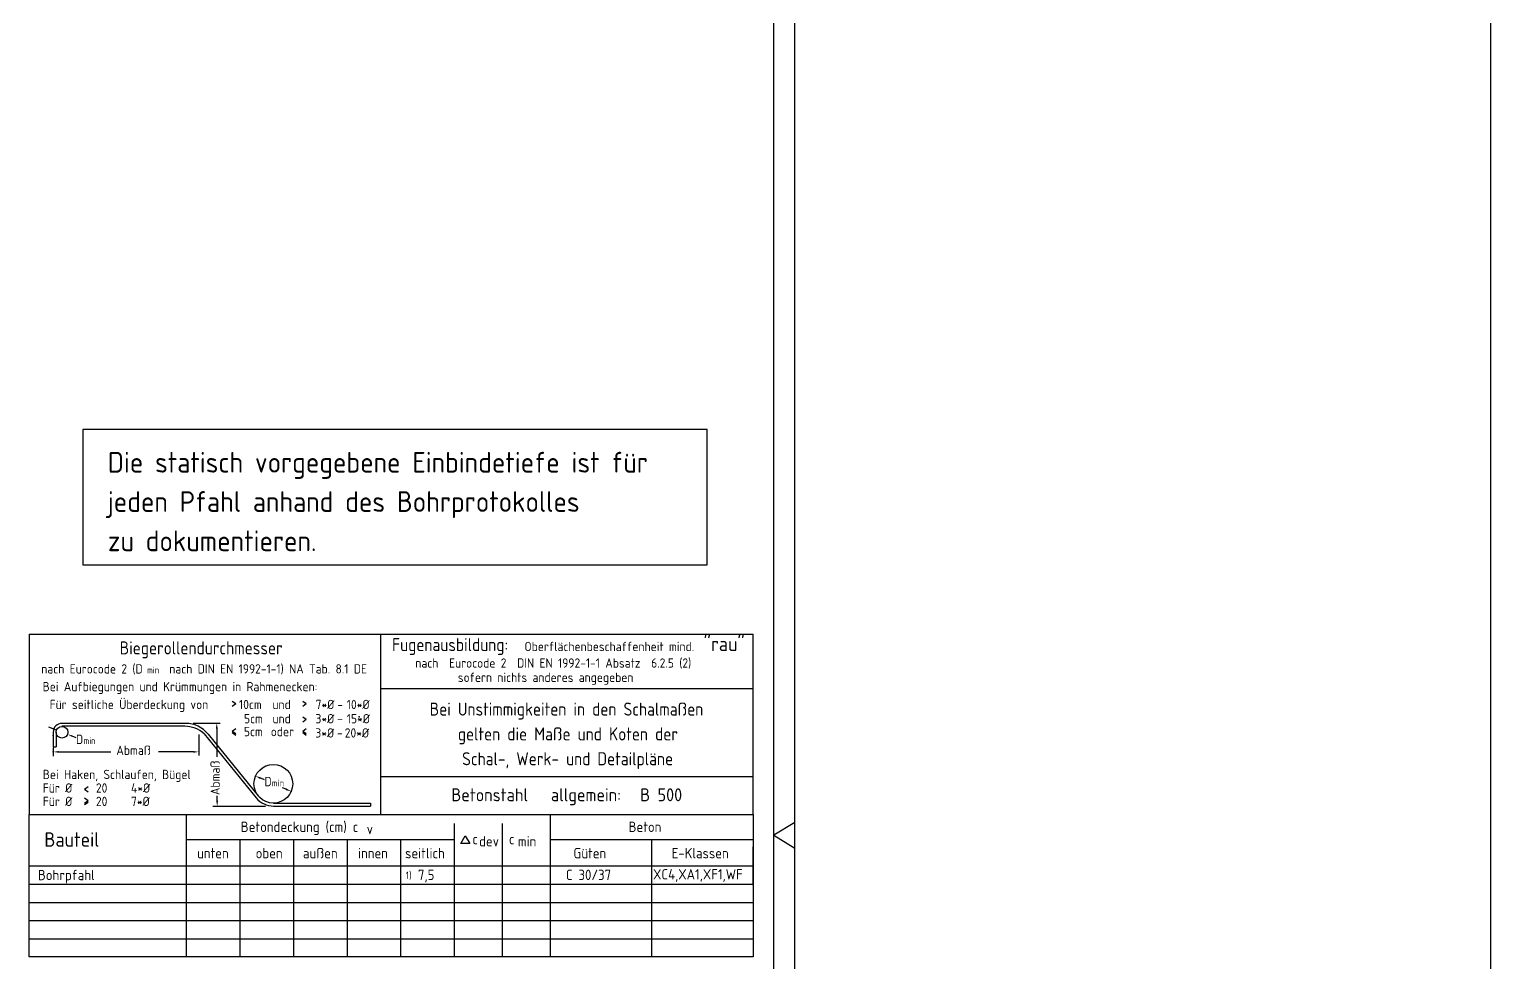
# Model space of a CAD drawing. Extents: x 21 to 40.3, y -0.2 to 20.9.
# Drawn here: x 31.18 to 40.01, y 9.57 to 15.22 of the extents above; entities that cross this region are included whole.
import ezdxf
from ezdxf.enums import TextEntityAlignment as Align

# ---------------------------------------------------------------- set-up
doc = ezdxf.new("R2010")
doc.units = 0
doc.header["$LTSCALE"] = 0.25
doc.linetypes.add('AUSGEZOGEN', pattern=[1000.01, 1000, 0.01])
for name, color, linetype in [('RAHMEN', 7, 'Continuous'), ('RND', 7, 'Continuous'), ('TEXT', 7, 'Continuous')]:
    doc.layers.add(name, color=color, linetype=linetype)
doc.styles.add('txt', font='isocp.shx')

# ---------------------------------------------------------------- blocks, each defined once
blk = doc.blocks.new('DINA1')
at = {"layer": 'RAHMEN'}
blk.add_line((84.1, 59.4), (0, 59.4), dxfattribs=at)
at = {"layer": 'RAHMEN', "color": 7, "linetype": 'Continuous'}
for p, q in [((41.74, 59.4), (42.05, 58.9)), ((42.05, 58.9), (42.36, 59.4))]:
    blk.add_line(p, q, dxfattribs=at)
at = {"layer": 'RAHMEN', "color": 5}
blk.add_line((83.6, 58.9), (2, 58.9), dxfattribs=at)

msp = doc.modelspace()

# ---------------------------------------------------------------- linework, layer by layer
at = {"layer": 'RAHMEN', "color": 5, "linetype": 'Continuous'}
for p, q in [((31.1766, 11.5593), (35.5516, 11.5593)), ((31.1766, 11.5593), (31.1766, 10.4697)), ((33.3012, 10.4697), (33.3012, 11.5593)), ((35.5516, 10.4697), (35.5516, 11.5593)), ((35.5516, 10.043), (35.5516, 10.2741))]:
    msp.add_line(p, q, dxfattribs=at)
at = {"layer": 'RAHMEN', "color": 7, "linetype": 'AUSGEZOGEN'}
for p, q in [((33.3012, 11.2305), (35.5516, 11.2305)), ((32.4257, 11.1379), (32.4038, 11.1532)), ((32.4257, 11.1379), (32.4038, 11.1226)), ((32.8506, 11.1379), (32.8288, 11.1532)), ((32.8506, 11.1379), (32.8288, 11.1226)), ((32.8509, 11.043), (32.829, 11.0583)), ((32.8509, 11.043), (32.829, 11.0278)), ((32.4038, 10.974), (32.4257, 10.9893)), ((32.4038, 10.974), (32.4257, 10.9587)), ((32.4038, 10.9643), (32.4257, 10.949)), ((32.8288, 10.974), (32.8506, 10.9893)), ((32.8288, 10.974), (32.8506, 10.9587)), ((32.8288, 10.9643), (32.8506, 10.949)), ((33.3012, 10.6986), (35.5516, 10.6986)), ((31.5113, 10.6226), (31.5332, 10.6379)), ((31.5113, 10.6226), (31.5332, 10.6073)), ((31.5332, 10.5522), (31.5113, 10.5675)), ((31.5332, 10.5522), (31.5113, 10.5369)), ((31.5332, 10.5425), (31.5113, 10.5272)), ((31.1766, 10.1585), (35.5516, 10.1585)), ((31.1766, 10.0485), (35.5516, 10.0485)), ((31.1766, 9.9385), (35.5516, 9.9385)), ((31.1766, 9.8285), (35.5516, 9.8285)), ((31.1766, 9.7185), (35.5516, 9.7185))]:
    msp.add_line(p, q, dxfattribs=at)
at = {"layer": 'RAHMEN', "color": 7, "linetype": 'Continuous'}
for p, q in [((31.3415, 10.9799), (31.2948, 10.9979)), ((31.3213, 10.967), (31.3213, 10.8785)), ((31.339, 10.967), (31.339, 10.8785)), ((32.1223, 11.0202), (31.3745, 11.0202)), ((32.1159, 11.0025), (31.3745, 11.0025)), ((32.1679, 11.0219), (32.3311, 11.0219)), ((32.2013, 10.9522), (32.2013, 10.8255)), ((32.2335, 10.9578), (32.5485, 10.5702)), ((32.2577, 10.9557), (32.5608, 10.5827)), ((32.3099, 10.9882), (32.3099, 10.8177)), ((31.3213, 10.8785), (31.339, 10.8785)), ((31.3213, 10.8728), (31.3213, 10.8226)), ((31.4344, 10.9442), (31.4579, 10.9351)), ((31.3551, 10.848), (31.6692, 10.848)), ((32.1675, 10.848), (31.9583, 10.848)), ((32.5972, 10.6788), (32.5753, 10.6883)), ((32.7282, 10.6223), (32.7078, 10.6311)), ((32.2865, 10.5192), (32.6033, 10.5192)), ((32.3121, 10.553), (32.3121, 10.5825)), ((32.6532, 10.5383), (33.2379, 10.538)), ((32.6532, 10.5203), (33.2379, 10.5203)), ((33.2379, 10.538), (33.2379, 10.5203)), ((32.127, 9.6214), (32.127, 10.4697)), ((34.3258, 9.6085), (34.3258, 10.4697)), ((33.7465, 9.6085), (33.7465, 10.415)), ((34.0362, 9.6085), (34.0362, 10.415)), ((32.4509, 9.6085), (32.4509, 10.3188)), ((32.7748, 9.6085), (32.7748, 10.3188)), ((33.0987, 9.6085), (33.0987, 10.3188)), ((33.4226, 9.6085), (33.4226, 10.3188)), ((34.9387, 9.6085), (34.9387, 10.3188)), ((32.127, 9.6085), (32.127, 10.1585)), ((33.7465, 9.6085), (33.7465, 10.1585))]:
    msp.add_line(p, q, dxfattribs=at)
at = {"layer": 'RAHMEN', "color": 1, "linetype": 'Continuous'}
for p, q in [((32.127, 10.3188), (33.7465, 10.3188)), ((34.3258, 10.3188), (35.5516, 10.3188))]:
    msp.add_line(p, q, dxfattribs=at)
at = {"layer": 'RAHMEN', "color": 5, "linetype": 'AUSGEZOGEN'}
msp.add_lwpolyline([(31.1766, 10.4697), (35.5516, 10.4697), (35.5516, 9.6085), (31.1766, 9.6085)], close=True, dxfattribs=at)
at = {"layer": 'RAHMEN', "color": 1, "linetype": 'Continuous'}
msp.add_lwpolyline([(33.8109, 10.3411), (33.8382, 10.2939), (33.7837, 10.2939)], close=True, dxfattribs=at)
at = {"layer": 'RAHMEN', "color": 7, "linetype": 'Continuous'}
for centre, radius in [((31.3745, 10.967), 0.0354), ((32.6517, 10.6553), 0.117)]:
    msp.add_circle(centre, radius, dxfattribs=at)
for centre, radius, start, end in [((31.3745, 10.967), 0.0531, 89.99998, 180), ((32.1159, 10.8253), 0.1772, 48.41068, 90), ((32.1223, 10.8456), 0.1746, 39.09564, 90), ((32.6532, 10.6553), 0.135, 219.09564, 270)]:
    msp.add_arc(centre, radius, start, end, dxfattribs=at)
for p in [(33.1704, 11.0606), (31.3213, 10.9465), (31.3213, 10.848), (32.5443, 10.7017), (32.7592, 10.609)]:
    msp.add_point(p, dxfattribs=at)
for points in [[(31.3155, 10.9853), (31.3186, 10.9934), (31.3415, 10.9799)], [(31.4328, 10.9401), (31.4359, 10.9483), (31.4099, 10.9536)], [(32.3155, 10.9882), (32.3042, 10.9882), (32.3099, 11.0219)], [(31.3551, 10.8424), (31.3551, 10.8536), (31.3213, 10.848)], [(32.1675, 10.8424), (32.1675, 10.8536), (32.2013, 10.848)], [(32.573, 10.6831), (32.5775, 10.6935), (32.5443, 10.7017)], [(32.726, 10.6172), (32.7304, 10.6275), (32.7592, 10.609)], [(32.3178, 10.553), (32.3065, 10.553), (32.3121, 10.5192)]]:
    msp.add_solid(points, dxfattribs=at)
at = {"layer": 'RND', "color": 1, "linetype": 'AUSGEZOGEN'}
msp.add_lwpolyline([(40.0074, 7.0565), (40.0074, 20.6565)], dxfattribs=at)
at = {"layer": 'TEXT', "color": 6, "linetype": 'AUSGEZOGEN'}
msp.add_lwpolyline([(31.5011, 11.9794), (35.2727, 11.9794), (35.2727, 12.7965), (31.5011, 12.7965)], close=True, dxfattribs=at)

# ---------------------------------------------------------------- block references
at = {"layer": 'RAHMEN', "xscale": 0.25, "yscale": 0.25, "zscale": 0.25, "rotation": 270}
msp.add_blockref('DINA1', (20.9516, 20.8569), dxfattribs=at)

# ---------------------------------------------------------------- texts
at = {"layer": 'RAHMEN', "color": 1, "linetype": 'Continuous', "style": 'txt', "width": 0.95}
for s, p in [('Biegerollendurchmesser', (32.2156, 11.4371)), ('Fugenausbildung:', (33.7197, 11.4569)), ('Bei Unstimmigkeiten in den Schalmaßen', (34.4229, 11.0672)), ('gelten die Maße und Koten der', (34.4314, 10.9172)), ('Schal-, Werk- und Detailpläne', (34.4296, 10.7672))]:
    msp.add_text(s, height=0.07875, dxfattribs=at).set_placement(p, align=Align.CENTER)
at = {"layer": 'RAHMEN', "color": 7, "linetype": 'Continuous', "style": 'txt'}
for s, height, p in [('Oberflächenbeschaffenheit mind.', 0.05625, (34.1689, 11.4569)), ('nach  Eurocode 2  DIN EN 1992-1-1 Absatz  6.2.5 (2)', 0.05625, (33.5098, 11.3569)), ('sofern nichts anderes angegeben', 0.05625, (33.7664, 11.2703)), ('Bei Aufbiegungen und Krümmungen in Rahmenecken:', 0.05625, (31.2575, 11.2145)), ('10cm', 0.05625, (32.4442, 11.1064)), ('und', 0.05625, (32.6463, 11.1064)), ('7*%%C', 0.05625, (32.9071, 11.1064)), ('-', 0.0563, (33.0379, 11.1064)), ('10*%%C', 0.05625, (33.0954, 11.1064)), ('5cm', 0.05625, (32.4743, 11.0205)), ('und', 0.05625, (32.6466, 11.0205)), ('3*%%C', 0.05625, (32.9064, 11.0205)), ('-', 0.0563, (33.0372, 11.0205)), ('15*%%C', 0.05625, (33.0954, 11.0205)), ('D', 0.0563, (31.459, 10.8958)), ('5cm', 0.05625, (32.4739, 10.9425)), ('oder', 0.05625, (32.6362, 10.9425)), ('3*%%C', 0.05625, (32.9057, 10.9346)), ('-', 0.0563, (33.0364, 10.9346)), ('20*%%C', 0.05625, (33.0831, 10.9346)), ('Abmaß', 0.05625, (31.703, 10.8298)), ('Bei Haken, Schlaufen, Bügel', 0.05625, (31.2586, 10.6836)), ('D', 0.0563, (32.5975, 10.6406)), ('Für %%C', 0.05625, (31.2585, 10.6017)), ('20', 0.05625, (31.5795, 10.6017)), ('4*%%C', 0.05625, (31.7915, 10.6017)), ('Für %%C', 0.05625, (31.2586, 10.5207)), ('20', 0.05625, (31.5796, 10.5207)), ('7*%%C', 0.05625, (31.7915, 10.5207))]:
    msp.add_text(s, height=height, dxfattribs=at).set_placement(p)
msp.add_text('nach Eurocode 2 (D     nach DIN EN 1992-1-1) NA Tab. 8.1 DE', height=0.05625, dxfattribs=at).set_placement((32.2336, 11.3216), align=Align.CENTER)
msp.add_text('Für seitliche Überdeckung von', height=0.05625, dxfattribs=at).set_placement((32.258, 11.1064), align=Align.RIGHT)
msp.add_text('Abmaß', height=0.05625, rotation=90, dxfattribs=at).set_placement((32.3281, 10.5868))
at = {"layer": 'RAHMEN', "color": 1, "linetype": 'Continuous', "style": 'txt'}
for s, height, p in [('Betonstahl', 0.07875, (33.727, 10.5493)), ('allgemein:', 0.07875, (34.3287, 10.5493)), ('B 500 ', 0.07875, (34.868, 10.5493)), ('Betondeckung (cm) c', 0.0625, (32.4548, 10.3638)), ('Beton', 0.0625, (34.7979, 10.3638)), ('Bauteil', 0.0875, (31.268, 10.2746)), ('v', 0.0625, (33.2156, 10.3506)), ('c', 0.0625, (33.854, 10.2897)), ('dev', 0.0625, (33.8948, 10.2764)), ('c', 0.0625, (34.0751, 10.2897)), ('min', 0.0625, (34.1294, 10.2764))]:
    msp.add_text(s, height=height, dxfattribs=at).set_placement(p)
at = {"layer": 'TEXT', "color": 6, "linetype": 'AUSGEZOGEN', "style": 'txt'}
for s, p in [('Die statisch vorgegebene Einbindetiefe ist für', (31.6516, 12.5358)), ('jeden Pfahl anhand des Bohrprotokolles', (31.6516, 12.2983)), ('zu dokumentieren.', (31.6516, 12.0608))]:
    msp.add_text(s, height=0.125, dxfattribs=at).set_placement(p)
at = {"layer": 'TEXT', "color": 1, "style": 'txt'}
msp.add_text('"rau"', height=0.0875, dxfattribs=at).set_placement((35.2513, 11.4567))
at = {"layer": 'TEXT', "color": 7, "linetype": 'AUSGEZOGEN', "style": 'txt'}
for s, height, p in [('min', 0.04008, (31.8885, 11.3228)), ('min', 0.04008, (31.5042, 10.8951)), ('min', 0.04008, (32.6428, 10.6399)), ('unten', 0.0625, (32.191, 10.2047)), ('oben', 0.0625, (32.5448, 10.2047)), ('außen', 0.0625, (32.8305, 10.2047)), ('innen', 0.0625, (33.1638, 10.2047)), ('seitlich', 0.0625, (33.4476, 10.2047)), ('Güten', 0.0625, (34.4648, 10.2047)), ('E-Klassen', 0.0625, (35.0586, 10.2047)), ('Bohrpfahl', 0.0625, (31.2288, 10.0727)), ('7,5', 0.0625, (33.5254, 10.0736)), ('C 30/37', 0.0625, (34.4194, 10.0736)), ('XC4,XA1,XF1,WF', 0.0625, (34.946, 10.077))]:
    msp.add_text(s, height=height, dxfattribs=at).set_placement(p)
at = {"layer": 'TEXT', "color": 102, "linetype": 'AUSGEZOGEN', "style": 'txt'}
msp.add_text('1)', height=0.045, dxfattribs=at).set_placement((33.4517, 10.0801))

doc.saveas('drawing.dxf')
